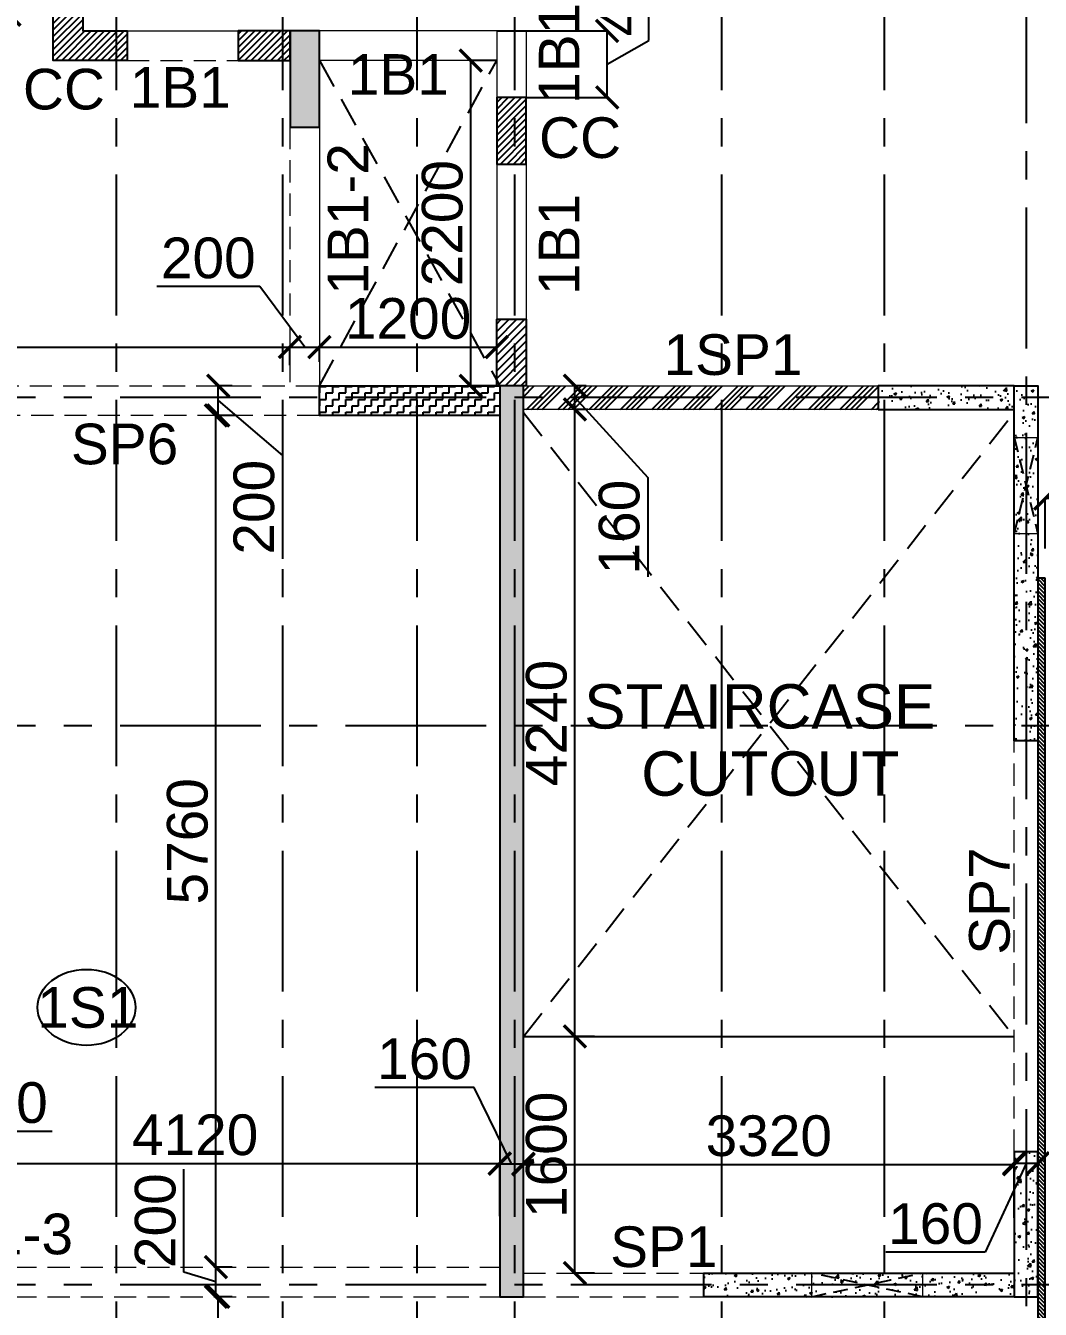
# Model space of a CAD drawing. Header units: inches. Extents: x 278200 to 407749, y -182622 to -96622.
# Drawn here: x 324243 to 331106, y -109990 to -101310 of the extents above; entities that cross this region are included whole.
import ezdxf

# ---------------------------------------------------------------- set-up
doc = ezdxf.new("R2010")
doc.units = ezdxf.units.IN
doc.header["$MEASUREMENT"] = 0
doc.linetypes.add('CENTER', pattern=[50.8, 31.75, -6.35, 6.35, -6.35])
doc.linetypes.add('Hidden', pattern=[3, 2, -1])
for name, color, linetype in [('1', 8, 'Continuous'), ('160 R.C. WALL HAT', 8, 'Continuous'), ('160 R.C.WALL', 6, 'Continuous'), ('2', 5, 'Continuous'), ('200 R.C. WALL', 8, 'Continuous'), ('200THK R.C WALL HAT', 253, 'Continuous'), ('4', 4, 'Continuous'), ('CUTOUT LINE', 2, 'Continuous'), ('DIM', 251, 'Continuous'), ('GRID', 8, 'CENTER'), ('JKEC COL', 6, 'Continuous'), ('JKEC COL HAT', 2, 'Continuous'), ('NON STRUC R.C.WALL', 6, 'Continuous'), ('SECOND FLOOR BEAM', 6, 'Continuous'), ('SECOND FLOOR SLAB', 4, 'Continuous'), ('SHEARWALL HATCH', 8, 'Continuous'), ('SPANRAL BEAM', 3, 'Continuous'), ('TEXT-1', 3, 'Continuous')]:
    doc.layers.add(name, color=color, linetype=linetype)
for name, color, linetype, lineweight in [('BEAMS', 3, 'Continuous', 0), ('cutout', 2, 'Continuous', 5), ('SLAB CIR', 1, 'Continuous', 25), ('text', 4, 'Continuous', 30)]:
    doc.layers.add(name, color=color, linetype=linetype, lineweight=lineweight)
doc.styles.add('T200', font='sanss___.ttf', dxfattribs={"height": 275})
doc.styles.add('T300', font='sanss___.ttf', dxfattribs={"height": 350})
doc.dimstyles.new('T 200', dxfattribs={"dimtxt": 275, "dimasz": 150, "dimexe": 1, "dimexo": 0, "dimgap": 50, "dimtad": 1, "dimdec": 0, "dimrnd": 5, "dimdsep": 46, "dimtxsty": 'T200', "dimblk": 'ARCHTICK', "dimcen": 2.5, "dimdle": 1, "dimclrd": 5, "dimclre": 253, "dimclrt": 1, "dimadec": 0, "dimazin": 0, "dimtfac": 1, "dimtdec": 0, "dimtmove": 2, "dimatfit": 3, "dimfxl": 0, "dimarcsym": 0})
pattern_1 = [(50, (2464819.82, 125850.9), (179.315046, -15.688034), [18.75, -206.25]), (355, (2464819.82, 125850.9), (-34.687833, 188.048033), [15, -165]), (100.451444, (2464834.76, 125849.6), (144.627212, 172.359998), [15.935048, -175.285528]), (46.1842, (2464819.82, 125900.9), (266.810333, -41.37982), [28.125, -309.375]), (96.635635, (2464842.05, 125897.46), (233.665486, 243.52965), [23.902586, -262.92844]), (351.184164, (2464819.82, 125900.9), (233.665486, 243.52965), [22.5, -247.5]), (21, (2464844.82, 125888.4), (149.226763, -100.654723), [18.75, -206.25]), (326, (2464844.82, 125888.4), (60.828833, 181.287511), [15, -165]), (71.451445, (2464857.25, 125880.02), (210.055594, 80.632788), [15.935047, -175.285528]), (37.5, (2464819.816, 125850.906), (3.0399638, 83.2234635), [0, -163, 0, -167.5, 0, -165.625]), (7.5, (2464819.82, 125850.91), (65.7673844, 98.602928), [0, -95.5, 0, -159.25, 0, -63.125]), (327.5, (2464764.066, 125850.906), (133.455609, -5.638718), [0, -62.5, 0, -195, 0, -258.75]), (317.5, (2464739.07, 125850.91), (145.7965423, 25.0262456), [0, -81.25, 0, -129.5, 0, -183.75])]

# ---------------------------------------------------------------- blocks, each defined once
blk = doc.blocks.new('_ARCHTICK')
at = {"color": 0, "linetype": 'ByBlock', "const_width": 0.15}
blk.add_lwpolyline([(-0.5, -0.5), (0.5, 0.5)], dxfattribs=at)
blk = doc.blocks.new('*D623')
at = {"layer": 'Defpoints', "color": 0}
for p in [(327609.3, -109006.1), (327449.3, -109360.7, 14.7), (327609.3, -109364.6, 14.7)]:
    blk.add_point(p, dxfattribs=at)
at = {"layer": 'DIM', "color": 5, "lineweight": -2}
for p, q in [((327276.5, -108489.4), (326604.2, -108489.4)), ((327529.3, -109006.1), (327276.5, -108489.4)), ((327448.3, -109006.1), (327610.3, -109006.1))]:
    blk.add_line(p, q, dxfattribs=at)
at = {"layer": 'DIM', "color": 253, "lineweight": -2}
for p, q in [((327449.3, -109360.7), (327449.3, -109005.1)), ((327609.3, -109364.6), (327609.3, -109005.1))]:
    blk.add_line(p, q, dxfattribs=at)
at = {"layer": 'DIM', "color": 5, "lineweight": -2, "xscale": 150, "yscale": 150, "zscale": 150, "rotation": 180}
blk.add_blockref('_ARCHTICK', (327449.3, -109006.1), dxfattribs=at)
at = {"layer": 'DIM', "color": 5, "lineweight": -2, "xscale": 150, "yscale": 150, "zscale": 150}
blk.add_blockref('_ARCHTICK', (327609.3, -109006.1), dxfattribs=at)
at = {"layer": 'DIM', "color": 1, "insert": (326940.3, -108297.5), "char_height": 275, "attachment_point": 5, "style": 'T200'}
blk.add_mtext('160', dxfattribs=at)
blk = doc.blocks.new('*D624')
at = {"layer": 'Defpoints', "color": 0}
for p in [(330929.3, -109009.8), (327609.3, -109364.6, 14.7), (330929.3, -109371.5, 14.7)]:
    blk.add_point(p, dxfattribs=at)
at = {"layer": 'DIM', "color": 5, "lineweight": -2}
blk.add_line((327608.3, -109009.8), (330930.3, -109009.8), dxfattribs=at)
at = {"layer": 'DIM', "color": 253, "lineweight": -2}
for p, q in [((327609.3, -109364.6), (327609.3, -109008.8)), ((330929.3, -109371.5), (330929.3, -109008.8))]:
    blk.add_line(p, q, dxfattribs=at)
at = {"layer": 'DIM', "color": 5, "lineweight": -2, "xscale": 150, "yscale": 150, "zscale": 150, "rotation": 180}
blk.add_blockref('_ARCHTICK', (327609.3, -109009.8), dxfattribs=at)
at = {"layer": 'DIM', "color": 5, "lineweight": -2, "xscale": 150, "yscale": 150, "zscale": 150}
blk.add_blockref('_ARCHTICK', (330929.3, -109009.8), dxfattribs=at)
at = {"layer": 'DIM', "color": 1, "insert": (329269.3, -108817.9), "char_height": 275, "attachment_point": 5, "style": 'T200'}
blk.add_mtext('3320', dxfattribs=at)
blk = doc.blocks.new('*D11')
at = {"layer": 'Defpoints', "color": 0}
for p in [(330929.3, -109002.9), (330929.3, -109345.9, 14.7), (331089.3, -109331.7, 14.7)]:
    blk.add_point(p, dxfattribs=at)
at = {"layer": 'DIM', "color": 5, "lineweight": -2}
for p, q in [((331009.3, -109002.9), (330733.1, -109603.8)), ((331090.3, -109002.9), (330928.3, -109002.9)), ((330733.1, -109603.8), (330060.8, -109603.8))]:
    blk.add_line(p, q, dxfattribs=at)
at = {"layer": 'DIM', "color": 253, "lineweight": -2}
for p, q in [((330929.3, -109345.9), (330929.3, -109001.9)), ((331089.3, -109331.7), (331089.3, -109001.9))]:
    blk.add_line(p, q, dxfattribs=at)
at = {"layer": 'DIM', "color": 5, "lineweight": -2, "xscale": 150, "yscale": 150, "zscale": 150, "rotation": 180}
blk.add_blockref('_ARCHTICK', (330929.3, -109002.9), dxfattribs=at)
at = {"layer": 'DIM', "color": 5, "lineweight": -2, "xscale": 150, "yscale": 150, "zscale": 150}
blk.add_blockref('_ARCHTICK', (331089.3, -109002.9), dxfattribs=at)
at = {"layer": 'DIM', "color": 1, "insert": (330397, -109412), "char_height": 275, "attachment_point": 5, "style": 'T200'}
blk.add_mtext('160', dxfattribs=at)
blk = doc.blocks.new('*D558')
at = {"layer": 'Defpoints', "color": 0}
for p in [(331139.3, -104506.8), (331139.3, -104844.9, -14.7), (331299.3, -105044.9, 14.7)]:
    blk.add_point(p, dxfattribs=at)
at = {"layer": 'DIM', "color": 5, "lineweight": -2}
for p, q in [((331219.3, -104506.8), (331603.5, -103825)), ((331603.5, -103825), (332275.7, -103825)), ((331300.3, -104506.8), (331138.3, -104506.8))]:
    blk.add_line(p, q, dxfattribs=at)
at = {"layer": 'DIM', "color": 253, "lineweight": -2}
for p, q in [((331139.3, -104844.9), (331139.3, -104505.8)), ((331299.3, -105044.9), (331299.3, -104505.8))]:
    blk.add_line(p, q, dxfattribs=at)
at = {"layer": 'DIM', "color": 5, "lineweight": -2, "xscale": 150, "yscale": 150, "zscale": 150, "rotation": 180}
blk.add_blockref('_ARCHTICK', (331139.3, -104506.8), dxfattribs=at)
at = {"layer": 'DIM', "color": 5, "lineweight": -2, "xscale": 150, "yscale": 150, "zscale": 150}
blk.add_blockref('_ARCHTICK', (331299.3, -104506.8), dxfattribs=at)
at = {"layer": 'DIM', "color": 1, "insert": (331939.6, -103633.2), "char_height": 275, "attachment_point": 5, "style": 'T200'}
blk.add_mtext('160', dxfattribs=at)
blk = doc.blocks.new('*D562')
at = {"layer": 'Defpoints', "color": 0}
for p in [(325545.3, -109904.8), (325638.6, -109904.8, 14.7), (325620.6, -111904.9, 14.7)]:
    blk.add_point(p, dxfattribs=at)
at = {"layer": 'DIM', "color": 253, "lineweight": -2}
for p, q in [((325638.6, -109904.8), (325544.3, -109904.8)), ((325620.6, -111904.9), (325544.3, -111904.9))]:
    blk.add_line(p, q, dxfattribs=at)
at = {"layer": 'DIM', "color": 5, "lineweight": -2}
blk.add_line((325545.3, -111905.9), (325545.3, -109903.8), dxfattribs=at)
at = {"layer": 'DIM', "color": 5, "lineweight": -2, "xscale": 150, "yscale": 150, "zscale": 150}
for p, rotation in [((325545.3, -109904.8), 90), ((325545.3, -111904.9), 270)]:
    blk.add_blockref('_ARCHTICK', p, dxfattribs=dict(at, rotation=rotation))
at = {"layer": 'DIM', "color": 1, "insert": (325353.6, -110904.9), "char_height": 275, "attachment_point": 5, "rotation": 90, "style": 'T200'}
blk.add_mtext('2000', dxfattribs=at)
blk = doc.blocks.new('*D563')
at = {"layer": 'Defpoints', "color": 0}
for p in [(325529.6, -109704.9), (325638.6, -109704.9, 14.7), (325638.6, -109904.8, 14.7)]:
    blk.add_point(p, dxfattribs=at)
at = {"layer": 'DIM', "color": 5, "lineweight": -2}
for p, q in [((325311.9, -109739.6), (325311.9, -109041.3)), ((325529.6, -109905.8), (325529.6, -109703.9)), ((325529.6, -109804.9), (325311.9, -109739.6))]:
    blk.add_line(p, q, dxfattribs=at)
at = {"layer": 'DIM', "color": 253, "lineweight": -2}
for p, q in [((325638.6, -109704.9), (325528.6, -109704.9)), ((325638.6, -109904.8), (325528.6, -109904.8))]:
    blk.add_line(p, q, dxfattribs=at)
at = {"layer": 'DIM', "color": 5, "lineweight": -2, "xscale": 150, "yscale": 150, "zscale": 150}
for p, rotation in [((325529.6, -109704.9), 90), ((325529.6, -109904.8), 270)]:
    blk.add_blockref('_ARCHTICK', p, dxfattribs=dict(at, rotation=rotation))
at = {"layer": 'DIM', "color": 1, "insert": (325120.3, -109390.4), "char_height": 275, "attachment_point": 5, "rotation": 90, "style": 'T200'}
blk.add_mtext('200', dxfattribs=at)
blk = doc.blocks.new('*D564')
at = {"layer": 'Defpoints', "color": 0}
for p in [(325529.6, -103945), (325668.5, -103945, 14.7), (325638.6, -109704.9, 14.7)]:
    blk.add_point(p, dxfattribs=at)
at = {"layer": 'DIM', "color": 253, "lineweight": -2}
for p, q in [((325668.5, -103945), (325528.6, -103945)), ((325638.6, -109704.9), (325528.6, -109704.9))]:
    blk.add_line(p, q, dxfattribs=at)
at = {"layer": 'DIM', "color": 5, "lineweight": -2}
blk.add_line((325529.6, -109705.9), (325529.6, -103944), dxfattribs=at)
at = {"layer": 'DIM', "color": 5, "lineweight": -2, "xscale": 150, "yscale": 150, "zscale": 150}
for p, rotation in [((325529.6, -103945), 90), ((325529.6, -109704.9), 270)]:
    blk.add_blockref('_ARCHTICK', p, dxfattribs=dict(at, rotation=rotation))
at = {"layer": 'DIM', "color": 1, "insert": (325337.7, -106825), "char_height": 275, "attachment_point": 5, "rotation": 90, "style": 'T200'}
blk.add_mtext('5760', dxfattribs=at)
blk = doc.blocks.new('*D565')
at = {"layer": 'Defpoints', "color": 0}
for p in [(325545.3, -103745), (325638.8, -103745, 14.7), (325668.5, -103945, 14.7)]:
    blk.add_point(p, dxfattribs=at)
at = {"layer": 'DIM', "color": 253, "lineweight": -2}
for p, q in [((325638.8, -103745), (325544.3, -103745)), ((325668.5, -103945), (325544.3, -103945))]:
    blk.add_line(p, q, dxfattribs=at)
at = {"layer": 'DIM', "color": 5, "lineweight": -2}
for p, q in [((325545.3, -103946), (325545.3, -103744)), ((325545.3, -103845), (325979.3, -104216.8)), ((325979.3, -104216.8), (325979.3, -104915.1))]:
    blk.add_line(p, q, dxfattribs=at)
at = {"layer": 'DIM', "color": 5, "lineweight": -2, "xscale": 150, "yscale": 150, "zscale": 150}
for p, rotation in [((325545.3, -103745), 90), ((325545.3, -103945), 270)]:
    blk.add_blockref('_ARCHTICK', p, dxfattribs=dict(at, rotation=rotation))
at = {"layer": 'DIM', "color": 1, "insert": (325787.6, -104566), "char_height": 275, "attachment_point": 5, "rotation": 90, "style": 'T200'}
blk.add_mtext('200', dxfattribs=at)
blk = doc.blocks.new('*D566')
at = {"layer": 'Defpoints', "color": 0}
for p in [(327957.5, -108145), (328090, -108145, 14.7), (328090, -109744.9, 14.7)]:
    blk.add_point(p, dxfattribs=at)
at = {"layer": 'DIM', "color": 253, "lineweight": -2}
for p, q in [((328090, -108145), (327956.5, -108145)), ((328090, -109744.9), (327956.5, -109744.9))]:
    blk.add_line(p, q, dxfattribs=at)
at = {"layer": 'DIM', "color": 5, "lineweight": -2}
blk.add_line((327957.5, -109745.9), (327957.5, -108144), dxfattribs=at)
at = {"layer": 'DIM', "color": 5, "lineweight": -2, "xscale": 150, "yscale": 150, "zscale": 150}
for p, rotation in [((327957.5, -108145), 90), ((327957.5, -109744.9), 270)]:
    blk.add_blockref('_ARCHTICK', p, dxfattribs=dict(at, rotation=rotation))
at = {"layer": 'DIM', "color": 1, "insert": (327765.6, -108945), "char_height": 275, "attachment_point": 5, "rotation": 90, "style": 'T200'}
blk.add_mtext('1600', dxfattribs=at)
blk = doc.blocks.new('*D567')
at = {"layer": 'Defpoints', "color": 0}
for p in [(327957.5, -103905), (328045.5, -103905, 14.7), (328090, -108145, 14.7)]:
    blk.add_point(p, dxfattribs=at)
at = {"layer": 'DIM', "color": 253, "lineweight": -2}
for p, q in [((328045.5, -103905), (327956.5, -103905)), ((328090, -108145), (327956.5, -108145))]:
    blk.add_line(p, q, dxfattribs=at)
at = {"layer": 'DIM', "color": 5, "lineweight": -2}
blk.add_line((327957.5, -108146), (327957.5, -103904), dxfattribs=at)
at = {"layer": 'DIM', "color": 5, "lineweight": -2, "xscale": 150, "yscale": 150, "zscale": 150}
for p, rotation in [((327957.5, -103905), 90), ((327957.5, -108145), 270)]:
    blk.add_blockref('_ARCHTICK', p, dxfattribs=dict(at, rotation=rotation))
at = {"layer": 'DIM', "color": 1, "insert": (327765.8, -106025), "char_height": 275, "attachment_point": 5, "rotation": 90, "style": 'T200'}
blk.add_mtext('4240', dxfattribs=at)
blk = doc.blocks.new('*D568')
at = {"layer": 'Defpoints', "color": 0}
for p in [(327957.5, -103745), (328033.1, -103745, 14.7), (328045.5, -103905, 14.7)]:
    blk.add_point(p, dxfattribs=at)
at = {"layer": 'DIM', "color": 253, "lineweight": -2}
for p, q in [((328033.1, -103745), (327956.5, -103745)), ((328045.5, -103905), (327956.5, -103905))]:
    blk.add_line(p, q, dxfattribs=at)
at = {"layer": 'DIM', "color": 5, "lineweight": -2}
for p, q in [((327957.5, -103906), (327957.5, -103744)), ((327957.5, -103825), (328450.3, -104364.4)), ((328450.3, -104364.4), (328450.3, -105036.7))]:
    blk.add_line(p, q, dxfattribs=at)
at = {"layer": 'DIM', "color": 5, "lineweight": -2, "xscale": 150, "yscale": 150, "zscale": 150}
for p, rotation in [((327957.5, -103745), 90), ((327957.5, -103905), 270)]:
    blk.add_blockref('_ARCHTICK', p, dxfattribs=dict(at, rotation=rotation))
at = {"layer": 'DIM', "color": 1, "insert": (328258.4, -104700.6), "char_height": 275, "attachment_point": 5, "rotation": 90, "style": 'T200'}
blk.add_mtext('160', dxfattribs=at)
blk = doc.blocks.new('*D668')
at = {"layer": 'Defpoints', "color": 0}
for p in [(323328, -109003.1), (323128, -109177.6), (323328, -109177.5, 42.2)]:
    blk.add_point(p, dxfattribs=at)
at = {"layer": 'DIM', "color": 5, "lineweight": -2}
for p, q in [((323228, -109003.1), (323722.7, -108785.5)), ((323722.7, -108785.5), (324421, -108785.5)), ((323127, -109003.1), (323329, -109003.1))]:
    blk.add_line(p, q, dxfattribs=at)
at = {"layer": 'DIM', "color": 253, "lineweight": -2}
for p, q in [((323128, -109177.6), (323128, -109002.1)), ((323328, -109177.5), (323328, -109002.1))]:
    blk.add_line(p, q, dxfattribs=at)
at = {"layer": 'DIM', "color": 5, "lineweight": -2, "xscale": 150, "yscale": 150, "zscale": 150, "rotation": 180}
blk.add_blockref('_ARCHTICK', (323128, -109003.1), dxfattribs=at)
at = {"layer": 'DIM', "color": 5, "lineweight": -2, "xscale": 150, "yscale": 150, "zscale": 150}
blk.add_blockref('_ARCHTICK', (323328, -109003.1), dxfattribs=at)
at = {"layer": 'DIM', "color": 1, "insert": (324071.8, -108593.8), "char_height": 275, "attachment_point": 5, "style": 'T200'}
blk.add_mtext('200', dxfattribs=at)
blk = doc.blocks.new('*D669')
at = {"layer": 'Defpoints', "color": 0}
for p in [(327449.3, -109003.1), (327449.3, -109085.8), (323328, -109177.5, 42.2)]:
    blk.add_point(p, dxfattribs=at)
at = {"layer": 'DIM', "color": 5, "lineweight": -2}
blk.add_line((323327, -109003.1), (327450.3, -109003.1), dxfattribs=at)
at = {"layer": 'DIM', "color": 253, "lineweight": -2}
for p, q in [((323328, -109177.5), (323328, -109002.1)), ((327449.3, -109085.8), (327449.3, -109002.1))]:
    blk.add_line(p, q, dxfattribs=at)
at = {"layer": 'DIM', "color": 5, "lineweight": -2, "xscale": 150, "yscale": 150, "zscale": 150, "rotation": 180}
blk.add_blockref('_ARCHTICK', (323328, -109003.1), dxfattribs=at)
at = {"layer": 'DIM', "color": 5, "lineweight": -2, "xscale": 150, "yscale": 150, "zscale": 150}
blk.add_blockref('_ARCHTICK', (327449.3, -109003.1), dxfattribs=at)
at = {"layer": 'DIM', "color": 1, "insert": (325388.7, -108811.5), "char_height": 275, "attachment_point": 5, "style": 'T200'}
blk.add_mtext('4120', dxfattribs=at)
blk = doc.blocks.new('*D672')
at = {"layer": 'Defpoints', "color": 0}
for p in [(326030, -103482.6), (320429.9, -103573.5, 14.7), (326030, -103604.9, 14.7)]:
    blk.add_point(p, dxfattribs=at)
at = {"layer": 'DIM', "color": 5, "lineweight": -2}
blk.add_line((320428.9, -103482.6), (326031, -103482.6), dxfattribs=at)
at = {"layer": 'DIM', "color": 253, "lineweight": -2}
for p, q in [((320429.9, -103573.5), (320429.9, -103481.6)), ((326030, -103604.9), (326030, -103481.6))]:
    blk.add_line(p, q, dxfattribs=at)
at = {"layer": 'DIM', "color": 5, "lineweight": -2, "xscale": 150, "yscale": 150, "zscale": 150, "rotation": 180}
blk.add_blockref('_ARCHTICK', (320429.9, -103482.6), dxfattribs=at)
at = {"layer": 'DIM', "color": 5, "lineweight": -2, "xscale": 150, "yscale": 150, "zscale": 150}
blk.add_blockref('_ARCHTICK', (326030, -103482.6), dxfattribs=at)
at = {"layer": 'DIM', "color": 1, "insert": (323229.9, -103290.8), "char_height": 275, "attachment_point": 5, "style": 'T200'}
blk.add_mtext('5600', dxfattribs=at)
blk = doc.blocks.new('*D673')
at = {"layer": 'Defpoints', "color": 0}
for p in [(326230, -103482.6), (326030, -103604.9, 14.7), (326230, -103582.9, 14.7)]:
    blk.add_point(p, dxfattribs=at)
at = {"layer": 'DIM', "color": 5, "lineweight": -2}
for p, q in [((325827.3, -103073.3), (325129, -103073.3)), ((326130, -103482.6), (325827.3, -103073.3)), ((326029, -103482.6), (326231, -103482.6))]:
    blk.add_line(p, q, dxfattribs=at)
at = {"layer": 'DIM', "color": 253, "lineweight": -2}
for p, q in [((326030, -103604.9), (326030, -103481.6)), ((326230, -103582.9), (326230, -103481.6))]:
    blk.add_line(p, q, dxfattribs=at)
at = {"layer": 'DIM', "color": 5, "lineweight": -2, "xscale": 150, "yscale": 150, "zscale": 150, "rotation": 180}
blk.add_blockref('_ARCHTICK', (326030, -103482.6), dxfattribs=at)
at = {"layer": 'DIM', "color": 5, "lineweight": -2, "xscale": 150, "yscale": 150, "zscale": 150}
blk.add_blockref('_ARCHTICK', (326230, -103482.6), dxfattribs=at)
at = {"layer": 'DIM', "color": 1, "insert": (325478.1, -102881.7), "char_height": 275, "attachment_point": 5, "style": 'T200'}
blk.add_mtext('200', dxfattribs=at)
blk = doc.blocks.new('*D674')
at = {"layer": 'Defpoints', "color": 0}
for p in [(327429.1, -103482.6), (327429.1, -103547.9, 14.7), (326230, -103582.9, 14.7)]:
    blk.add_point(p, dxfattribs=at)
at = {"layer": 'DIM', "color": 5, "lineweight": -2}
blk.add_line((326229, -103482.6), (327430.1, -103482.6), dxfattribs=at)
at = {"layer": 'DIM', "color": 253, "lineweight": -2}
for p, q in [((326230, -103582.9), (326230, -103481.6)), ((327429.1, -103547.9), (327429.1, -103481.6))]:
    blk.add_line(p, q, dxfattribs=at)
at = {"layer": 'DIM', "color": 5, "lineweight": -2, "xscale": 150, "yscale": 150, "zscale": 150, "rotation": 180}
blk.add_blockref('_ARCHTICK', (326230, -103482.6), dxfattribs=at)
at = {"layer": 'DIM', "color": 5, "lineweight": -2, "xscale": 150, "yscale": 150, "zscale": 150}
blk.add_blockref('_ARCHTICK', (327429.1, -103482.6), dxfattribs=at)
at = {"layer": 'DIM', "color": 1, "insert": (326829.5, -103291), "char_height": 275, "attachment_point": 5, "style": 'T200'}
blk.add_mtext('1200', dxfattribs=at)
blk = doc.blocks.new('*D676')
at = {"layer": 'Defpoints', "color": 0}
for p in [(324132.2, -101035), (324287.4, -101035, 14.7), (324208.6, -101235, 14.7)]:
    blk.add_point(p, dxfattribs=at)
at = {"layer": 'DIM', "color": 253, "lineweight": -2}
for p, q in [((324287.4, -101035), (324131.2, -101035)), ((324208.6, -101235), (324131.2, -101235))]:
    blk.add_line(p, q, dxfattribs=at)
at = {"layer": 'DIM', "color": 5, "lineweight": -2}
for p, q in [((324132.2, -101236), (324132.2, -101034)), ((324132.2, -101135), (323722.9, -101459.6)), ((323722.9, -101459.6), (323722.9, -102157.9))]:
    blk.add_line(p, q, dxfattribs=at)
at = {"layer": 'DIM', "color": 5, "lineweight": -2, "xscale": 150, "yscale": 150, "zscale": 150}
for p, rotation in [((324132.2, -101035), 90), ((324132.2, -101235), 270)]:
    blk.add_blockref('_ARCHTICK', p, dxfattribs=dict(at, rotation=rotation))
at = {"layer": 'DIM', "color": 1, "insert": (323531.3, -101808.7), "char_height": 275, "attachment_point": 5, "rotation": 90, "style": 'T200'}
blk.add_mtext('200', dxfattribs=at)
blk = doc.blocks.new('*D679')
at = {"layer": 'Defpoints', "color": 0}
for p in [(327253.3, -101545), (327429.1, -101545, 14.7), (327449.2, -103745, 14.7)]:
    blk.add_point(p, dxfattribs=at)
at = {"layer": 'DIM', "color": 253, "lineweight": -2}
for p, q in [((327429.1, -101545), (327252.3, -101545)), ((327449.2, -103745), (327252.3, -103745))]:
    blk.add_line(p, q, dxfattribs=at)
at = {"layer": 'DIM', "color": 5, "lineweight": -2}
blk.add_line((327253.3, -103746), (327253.3, -101544), dxfattribs=at)
at = {"layer": 'DIM', "color": 5, "lineweight": -2, "xscale": 150, "yscale": 150, "zscale": 150}
for p, rotation in [((327253.3, -101545), 90), ((327253.3, -103745), 270)]:
    blk.add_blockref('_ARCHTICK', p, dxfattribs=dict(at, rotation=rotation))
at = {"layer": 'DIM', "color": 1, "insert": (327061.7, -102645), "char_height": 275, "attachment_point": 5, "rotation": 90, "style": 'T200'}
blk.add_mtext('2200', dxfattribs=at)
blk = doc.blocks.new('*D680')
at = {"layer": 'Defpoints', "color": 0}
for p in [(327429.1, -101345, 14.7), (328175.8, -101345), (327629.1, -101795, 14.7)]:
    blk.add_point(p, dxfattribs=at)
at = {"layer": 'DIM', "color": 5, "lineweight": -2}
for p, q in [((328458.4, -101410.6), (328458.4, -100710.5)), ((328175.8, -101796), (328175.8, -101344)), ((328175.8, -101570), (328458.4, -101410.6))]:
    blk.add_line(p, q, dxfattribs=at)
at = {"layer": 'DIM', "color": 253, "lineweight": -2}
for p, q in [((327429.1, -101345), (328176.8, -101345)), ((327629.1, -101795), (328176.8, -101795))]:
    blk.add_line(p, q, dxfattribs=at)
at = {"layer": 'DIM', "color": 5, "lineweight": -2, "xscale": 150, "yscale": 150, "zscale": 150}
for p, rotation in [((328175.8, -101345), 90), ((328175.8, -101795), 270)]:
    blk.add_blockref('_ARCHTICK', p, dxfattribs=dict(at, rotation=rotation))
at = {"layer": 'DIM', "color": 1, "insert": (328266.8, -101060.6), "char_height": 275, "attachment_point": 5, "rotation": 90, "style": 'T200'}
blk.add_mtext('450', dxfattribs=at)
blk = doc.blocks.new('A$C1E2D4D93')
at = {"layer": 'JKEC COL', "elevation": 0}
blk.add_lwpolyline([(35423.4, 15879.9), (34923, 15879.9), (34923, 16389.9), (35123, 16389.9), (35123, 16079.9), (35423.4, 16079.9), (35423.4, 15879.9)], dxfattribs=at)

msp = doc.modelspace()

# ---------------------------------------------------------------- hatches: boundary and pattern name
at = {"layer": '160 R.C. WALL HAT'}
h = msp.add_hatch(dxfattribs=at)
h.set_pattern_fill('AR-CONC', color=256, scale=25)
h.set_pattern_definition(pattern_1)
h.paths.add_polyline_path([(327609.2, -103745), (327449.2, -103745), (327449.3, -109904.9), (327609.3, -109904.9)])
h = msp.add_hatch(dxfattribs=at)
h.set_pattern_fill('AR-CONC', color=256, scale=25)
h.set_pattern_definition([(50, (2464819.82, 125870.9), (179.315046, -15.688034), [18.75, -206.25]), (355, (2464819.82, 125870.9), (-34.687833, 188.048033), [15, -165]), (100.451444, (2464834.76, 125869.6), (144.627212, 172.359998), [15.935048, -175.285528]), (46.1842, (2464819.82, 125920.9), (266.810333, -41.37982), [28.125, -309.375]), (96.635635, (2464842.05, 125917.46), (233.665486, 243.52965), [23.902586, -262.92844]), (351.184164, (2464819.82, 125920.9), (233.665486, 243.52965), [22.5, -247.5]), (21, (2464844.82, 125908.4), (149.226763, -100.654723), [18.75, -206.25]), (326, (2464844.82, 125908.4), (60.828833, 181.287511), [15, -165]), (71.451445, (2464857.25, 125900.02), (210.055594, 80.632788), [15.935047, -175.285528]), (37.5, (2464819.816, 125870.906), (3.0399638, 83.2234635), [0, -163, 0, -167.5, 0, -165.625]), (7.5, (2464819.82, 125870.91), (65.7673844, 98.602928), [0, -95.5, 0, -159.25, 0, -63.125]), (327.5, (2464764.066, 125870.906), (133.455609, -5.638718), [0, -62.5, 0, -195, 0, -258.75]), (317.5, (2464739.07, 125870.91), (145.7965423, 25.0262456), [0, -81.25, 0, -129.5, 0, -183.75])])
h.paths.add_polyline_path([(330929.3, -103745), (330009.2, -103745), (330009.2, -103905), (330929.3, -103905)])
h = msp.add_hatch(dxfattribs=at)
h.set_pattern_fill('AR-CONC', color=256, scale=25)
h.set_pattern_definition(pattern_1)
h.paths.add_polyline_path([(330929.3, -106144.9), (331089.3, -106144.9), (331089.3, -103765), (330929.3, -103765)])
h = msp.add_hatch(dxfattribs=at)
h.set_pattern_fill('AR-CONC', color=256, scale=25)
h.set_pattern_definition(pattern_1)
h.paths.add_polyline_path([(331089.3, -108924.9), (330929.3, -108924.9), (330929.3, -109904.9), (331089.3, -109904.9)])
h = msp.add_hatch(dxfattribs=at)
h.set_pattern_fill('AR-CONC', color=256, scale=25)
h.set_pattern_definition(pattern_1)
h.paths.add_polyline_path([(328829.1, -109744.9), (328829.1, -109904.9), (330929.3, -109904.9), (330929.3, -109744.9)])
at = {"layer": '2'}
h = msp.add_hatch(dxfattribs=at)
h.set_pattern_fill('ANSI31', color=1, scale=150, style=0)
h.set_pattern_definition([(135, (369611.67, 13245.27), (13.2582521, 13.2582521), [])])
h.paths.add_polyline_path([(331139.3, -105044.9), (331089.3, -105044.9), (331089.3, -111704.9), (331139.3, -111704.9)])
at = {"layer": '200THK R.C WALL HAT'}
h = msp.add_hatch(dxfattribs=at)
h.set_pattern_fill('ZIGZAG', color=256, scale=350, style=0)
h.set_pattern_definition([(0, (2464819.816, 125850.906), (43.75, 43.75), [43.75, -43.75]), (90, (2464863.566, 125850.906), (-43.75, 43.75), [43.75, -43.75])])
h.paths.add_polyline_path([(326230, -103745), (327449.2, -103745), (327449.2, -103945), (326230, -103945)])
at = {"layer": 'JKEC COL HAT'}
h = msp.add_hatch(dxfattribs=at)
h.set_pattern_fill('ANSI31', color=8, scale=250, style=0)
h.paths.add_polyline_path([(324929.1, -101545), (324428.7, -101545), (324428.7, -101035), (324628.7, -101035), (324628.7, -101345), (324929.1, -101345)])
h = msp.add_hatch(dxfattribs=at)
h.set_pattern_fill('ANSI31', color=8, scale=250, style=0)
h.paths.add_polyline_path([(326031, -101345), (325680.6, -101345), (325680.6, -101545), (326031, -101545)])
msp.add_hatch(color=256, dxfattribs=at).paths.add_polyline_path([(326031, -101995), (326230.6, -101995), (326230.6, -101345), (326031, -101345)])
h = msp.add_hatch(dxfattribs=at)
h.set_pattern_fill('ANSI31', color=8, scale=250, style=0)
h.paths.add_polyline_path([(327629.1, -102245), (327629.1, -101795), (327429.1, -101795), (327429.1, -101995), (327429.1, -101995), (327429.1, -102245)])
at = {"layer": 'NON STRUC R.C.WALL'}
h = msp.add_hatch(dxfattribs=at)
h.set_pattern_fill('ANSI34', color=1, scale=200)
h.set_pattern_definition([(45, (327629.29, -103905), (-106.066, 106.066), []), (45, (327664.64, -103905), (-106.066, 106.066), []), (45, (327700, -103905), (-106.066, 106.066), []), (45, (327735.35, -103905), (-106.066, 106.066), [])])
h.paths.add_polyline_path([(327609.2, -103905), (330009.2, -103905), (330009.2, -103745), (327609.2, -103745)])
at = {"layer": 'SHEARWALL HATCH'}
h = msp.add_hatch(dxfattribs=at)
h.set_pattern_fill('ANSI31', color=5, scale=300)
h.set_pattern_definition([(45, (19.893, 0), (-26.5165043, 26.5165043), [])])
h.paths.add_polyline_path([(327629.1, -103745), (327429.1, -103745), (327429.1, -103295), (327629.1, -103295)])

# ---------------------------------------------------------------- linework, layer by layer
at = {"layer": '1', "linetype": 'Hidden', "ltscale": 100}
for p, q in [((326230, -103745, 29.5), (327429.1, -101545, 14.7)), ((326230.6, -101545, 14.7), (327449.2, -103745, 14.7)), ((327609.2, -103925, 14.7), (330929.3, -108145, 14.7)), ((327609.3, -108145, 14.7), (330929.3, -103925, 14.7))]:
    msp.add_line(p, q, dxfattribs=at)
at = {"layer": '160 R.C.WALL'}
msp.add_line((330009.2, -103745, 14.7), (330009.2, -103905, 14.7), dxfattribs=at)
at = {"layer": '160 R.C.WALL', "elevation": 14.7}
for points in [[(327609.2, -103745), (327449.2, -103745), (327449.3, -109904.9), (327609.3, -109904.9)], [(330009.2, -103905), (330929.3, -103905), (330929.3, -103745), (330009.2, -103745)], [(331089.3, -106144.9), (330929.3, -106144.9), (330929.3, -103745), (331089.3, -103745)], [(331089.3, -108924.9), (330929.3, -108924.9), (330929.3, -109904.9), (331089.3, -109904.9)], [(330929.3, -109904.9), (328829.3, -109904.9), (328829.3, -109744.9), (330929.3, -109744.9)]]:
    msp.add_lwpolyline(points, close=True, dxfattribs=at)
at = {"layer": '2', "color": 1, "elevation": 14.7}
msp.add_lwpolyline([(331139.3, -105044.9), (331089.3, -105044.9), (331089.3, -111704.9), (331139.3, -111704.9)], close=True, dxfattribs=at)
at = {"layer": '200 R.C. WALL', "color": 6, "elevation": 14.7}
for points in [[(327629.1, -103745), (327429.1, -103745), (327429.1, -103295), (327629.1, -103295)], [(326230, -103745), (327449.2, -103745), (327449.2, -103945), (326230, -103945)]]:
    msp.add_lwpolyline(points, close=True, dxfattribs=at)
at = {"layer": '4'}
msp.add_line((327609.3, -108145, 14.7), (330929.3, -108145, 14.7), dxfattribs=at)
at = {"layer": 'BEAMS', "color": 4, "linetype": 'Continuous', "ltscale": 0.01}
for p, q in [((324929.1, -101345, 14.7), (325680.6, -101345, 14.7)), ((327629.1, -101345, 14.7), (326230, -101345, 14.7)), ((327429.1, -101345, 14.7), (327429.1, -103295, 14.7)), ((327629.1, -101345, 14.7), (327629.1, -103295, 14.7)), ((327429.1, -101545, 14.7), (326230, -101545, 14.7)), ((326230, -101995, 14.7), (326230, -103745, 14.7)), ((327609.2, -103745, 14.7), (330009.2, -103745, 14.7)), ((327609.2, -103905, 14.7), (327609.2, -103745, 14.7)), ((330009.2, -103905, 14.7), (327609.2, -103905, 14.7)), ((331089.3, -108924.9, 14.7), (331089.3, -106144.9, 14.7))]:
    msp.add_line(p, q, dxfattribs=at)
at = {"layer": 'BEAMS', "linetype": 'Hidden', "ltscale": 75}
for p, q in [((324929.1, -101545, 14.7), (325680.6, -101545, 14.7)), ((326030, -101995, 14.7), (326030, -103745, 14.7)), ((320220.7, -103745, 14.7), (326230, -103745, 14.7)), ((326230, -103945, 14.7), (320220.7, -103945, 14.7)), ((330929.3, -108924.9, 14.7), (330929.3, -106144.9, 14.7)), ((318990.7, -109704.9, 14.7), (327449.3, -109704.9, 14.7)), ((327609.3, -109744.9, 14.7), (328829.3, -109744.9, 14.7)), ((318990.7, -109904.9, 14.7), (327449.3, -109904.8, 14.7)), ((327609.3, -109904.9, 14.7), (328829.3, -109904.9, 14.7))]:
    msp.add_line(p, q, dxfattribs=at)
at = {"layer": 'cutout'}
msp.add_lwpolyline([(330929.3, -104095.2), (331089.3, -104095.2), (331089.3, -104745.2), (330929.3, -104745.2)], close=True, dxfattribs=at)
at = {"layer": 'cutout', "elevation": 14.7}
msp.add_lwpolyline([(330309.7, -109904.9), (329559.7, -109904.9), (329559.7, -109744.9), (330309.7, -109744.9)], close=True, dxfattribs=at)
at = {"layer": 'CUTOUT LINE', "linetype": 'Hidden', "ltscale": 50}
for p, q in [((330929.3, -104745.2), (331089.3, -104095.2)), ((330929.3, -104095.2), (331089.3, -104745.2)), ((329559.7, -109904.9, 14.7), (330309.7, -109744.9, 14.7)), ((330309.7, -109904.9, 14.7), (329559.7, -109744.9, 14.7))]:
    msp.add_line(p, q, dxfattribs=at)
at = {"layer": 'GRID', "ltscale": 30}
for p, q in [((324854.6, -99268.8, 14.7), (324854.6, -130305.3, 14.7)), ((325979.3, -99268.8, 14.7), (325979.3, -130305.3, 14.7)), ((326889, -99268.8, 14.7), (326889, -130305.3, 14.7)), ((327549.3, -99268.8, 14.7), (327549.3, -130305.3, 14.7)), ((328949, -99268.8, 14.7), (328949, -130305.3, 14.7)), ((330049, -99268.8, 14.7), (330049, -130305.3, 14.7)), ((331009.3, -99491.5, 14.7), (331009.3, -130305.3, 14.7)), ((366982.1, -103825, 14.7), (280837.7, -103825, 14.7)), ((366982.1, -106044.9, 14.7), (280837.7, -106044.9, 14.7)), ((366982.1, -109824.9, 14.7), (280837.7, -109824.9, 14.7))]:
    msp.add_line(p, q, dxfattribs=at)
at = {"layer": 'JKEC COL', "elevation": 14.7}
for points in [[(326031, -101345), (325680.6, -101345), (325680.6, -101545), (326031, -101545)], [(326031, -101995), (326230.6, -101995), (326230.6, -101345), (326031, -101345)]]:
    msp.add_lwpolyline(points, close=True, dxfattribs=at)
msp.add_lwpolyline([(327629.1, -102245), (327629.1, -101795), (327429.1, -101795), (327429.1, -101995), (327429.1, -101995), (327429.1, -102245), (327629.1, -102245)], dxfattribs=at)
at = {"layer": 'SLAB CIR'}
msp.add_ellipse((324654.3, -107948, 14), major_axis=(-331, 0), ratio=0.77685, dxfattribs=at)

# ---------------------------------------------------------------- block references
at = {"layer": 'DIM'}
msp.add_blockref('A$C1E2D4D93', (289505.7, -117424.9, 14.7), dxfattribs=at)

# ---------------------------------------------------------------- texts
at = {"layer": 'SECOND FLOOR BEAM', "style": 'T300'}
for s, p in [('1B1', (327988.3, -101838.1)), ('1B1-2', (326559.6, -103128.9)), ('1B1', (327988.3, -103131.2))]:
    msp.add_text(s, height=275, rotation=90, dxfattribs=at).set_placement(p)
for s, p in [('1B1', (326421.5, -101777.2)), ('1B1', (324946.5, -101864.5)), ('1B1-3', (323538.2, -109617.9))]:
    msp.add_text(s, height=275, dxfattribs=at).set_placement(p)
at = {"layer": 'SECOND FLOOR SLAB', "style": 'T300'}
msp.add_text('1S1', height=275, dxfattribs=at).set_placement((324321.4, -108086))
at = {"layer": 'SPANRAL BEAM', "style": 'T300'}
for s, p in [('1SP1', (328557.2, -103671.4)), ('SP6', (324548.7, -104275.7)), ('SP1', (328196.1, -109704.2))]:
    msp.add_text(s, height=275, dxfattribs=at).set_placement(p)
msp.add_text('SP7', height=275, rotation=90, dxfattribs=at).set_placement((330898.6, -107592.4))
at = {"layer": 'text', "color": 30, "style": 'T300'}
for s, p in [('STAIRCASE', (328020.5, -106062.6)), ('CUTOUT', (328405.9, -106516.8))]:
    msp.add_text(s, height=300, dxfattribs=at).set_placement(p)
at = {"layer": 'TEXT-1', "color": 30, "style": 'T300'}
for p in [(324224.1, -101876), (327714.9, -102204.3)]:
    msp.add_text('CC', height=275, dxfattribs=at).set_placement(p)

# ---------------------------------------------------------------- dimensions: what is measured, and where the dimension line sits
at = {"layer": 'DIM', "color": 2}
for base, p1, p2, picture, middle in [((328175.8, -101345), (327629.1, -101795, 14.7), (327429.1, -101345, 14.7), '*D680', (328458.4, -101360.6)), ((324132.2, -101035), (324208.6, -101235, 14.7), (324287.4, -101035, 14.7), '*D676', (323722.9, -101509.6))]:
    dim = msp.add_linear_dim(base=base, p1=p1, p2=p2, angle=90, dimstyle='T 200', override={"dimtmove": 1}, dxfattribs=at)
    dim.commit()
    dim.dimension.update_dxf_attribs({"geometry": picture, "text_midpoint": middle, "dimtype": 160})
at = {"layer": 'DIM'}
for base, p1, p2, picture, middle in [((327253.3, -101545), (327449.2, -103745, 14.7), (327429.1, -101545, 14.7), '*D679', (327061.7, -102645)), ((327957.5, -103905), (328090, -108145, 14.7), (328045.5, -103905, 14.7), '*D567', (327765.8, -106025)), ((327957.5, -108145), (328090, -109744.9, 14.7), (328090, -108145, 14.7), '*D566', (327765.6, -108945))]:
    dim = msp.add_linear_dim(base=base, p1=p1, p2=p2, angle=90, dimstyle='T 200', dxfattribs=at)
    dim.commit()
    dim.dimension.update_dxf_attribs({"geometry": picture, "text_midpoint": middle})
at = {"layer": 'DIM', "color": 2}
dim = msp.add_linear_dim(base=(326230, -103482.6), p1=(326030, -103604.9, 14.7), p2=(326230, -103582.9, 14.7), dimstyle='T 200', override={"dimtmove": 1}, dxfattribs=at)
dim.commit()
dim.dimension.update_dxf_attribs({"geometry": '*D673', "text_midpoint": (325777.3, -103073.3), "dimtype": 160})
for base, p1, p2, picture, middle in [((326030, -103482.6), (320429.9, -103573.5, 14.7), (326030, -103604.9, 14.7), '*D672', (323229.9, -103290.8)), ((327429.1, -103482.6), (326230, -103582.9, 14.7), (327429.1, -103547.9, 14.7), '*D674', (326829.5, -103291))]:
    dim = msp.add_linear_dim(base=base, p1=p1, p2=p2, dimstyle='T 200', override={"dimtmove": 1}, dxfattribs=at)
    dim.commit()
    dim.dimension.update_dxf_attribs({"geometry": picture, "text_midpoint": middle})
at = {"layer": 'DIM'}
for base, p1, p2, angle, picture, middle in [((331139.3, -104506.8), (331299.3, -105044.9, 14.7), (331139.3, -104844.9, -14.7), 180, '*D558', (331653.5, -103825)), ((325545.3, -103745), (325668.5, -103945, 14.7), (325638.8, -103745, 14.7), 90, '*D565', (325979.3, -104266.8)), ((327957.5, -103745), (328045.5, -103905, 14.7), (328033.1, -103745, 14.7), 90, '*D568', (328450.3, -104414.4)), ((330929.3, -109002.9), (331089.3, -109331.7, 14.7), (330929.3, -109345.9, 14.7), 180, '*D11', (330683.1, -109603.8))]:
    dim = msp.add_linear_dim(base=base, p1=p1, p2=p2, angle=angle, dimstyle='T 200', override={"dimtmove": 1}, dxfattribs=at)
    dim.commit()
    dim.dimension.update_dxf_attribs({"geometry": picture, "text_midpoint": middle, "dimtype": 160})
for base, p1, p2, picture, middle in [((325529.6, -103945), (325638.6, -109704.9, 14.7), (325668.5, -103945, 14.7), '*D564', (325337.7, -106825)), ((325529.6, -109704.9), (325638.6, -109904.8, 14.7), (325638.6, -109704.9, 14.7), '*D563', (325120.3, -109689.6)), ((325545.3, -109904.8), (325620.6, -111904.9, 14.7), (325638.6, -109904.8, 14.7), '*D562', (325353.6, -110904.9))]:
    dim = msp.add_linear_dim(base=base, p1=p1, p2=p2, angle=90, dimstyle='T 200', override={"dimtmove": 1}, dxfattribs=at)
    dim.commit()
    dim.dimension.update_dxf_attribs({"geometry": picture, "text_midpoint": middle})
for base, p1, p2, picture, middle in [((327609.3, -109006.1), (327449.3, -109360.7, 14.7), (327609.3, -109364.6, 14.7), '*D623', (327226.5, -108489.4)), ((323328, -109003.1), (323128, -109177.6), (323328, -109177.5, 42.2), '*D668', (323772.7, -108785.5))]:
    dim = msp.add_linear_dim(base=base, p1=p1, p2=p2, dimstyle='T 200', override={"dimtmove": 1}, dxfattribs=at)
    dim.commit()
    dim.dimension.update_dxf_attribs({"geometry": picture, "text_midpoint": middle, "dimtype": 160})
for base, p1, p2, picture, middle in [((327449.3, -109003.1), (323328, -109177.5, 42.2), (327449.3, -109085.8), '*D669', (325388.7, -108811.5)), ((330929.3, -109009.8), (327609.3, -109364.6, 14.7), (330929.3, -109371.5, 14.7), '*D624', (329269.3, -108817.9))]:
    dim = msp.add_linear_dim(base=base, p1=p1, p2=p2, dimstyle='T 200', dxfattribs=at)
    dim.commit()
    dim.dimension.update_dxf_attribs({"geometry": picture, "text_midpoint": middle})

doc.saveas('drawing.dxf')
